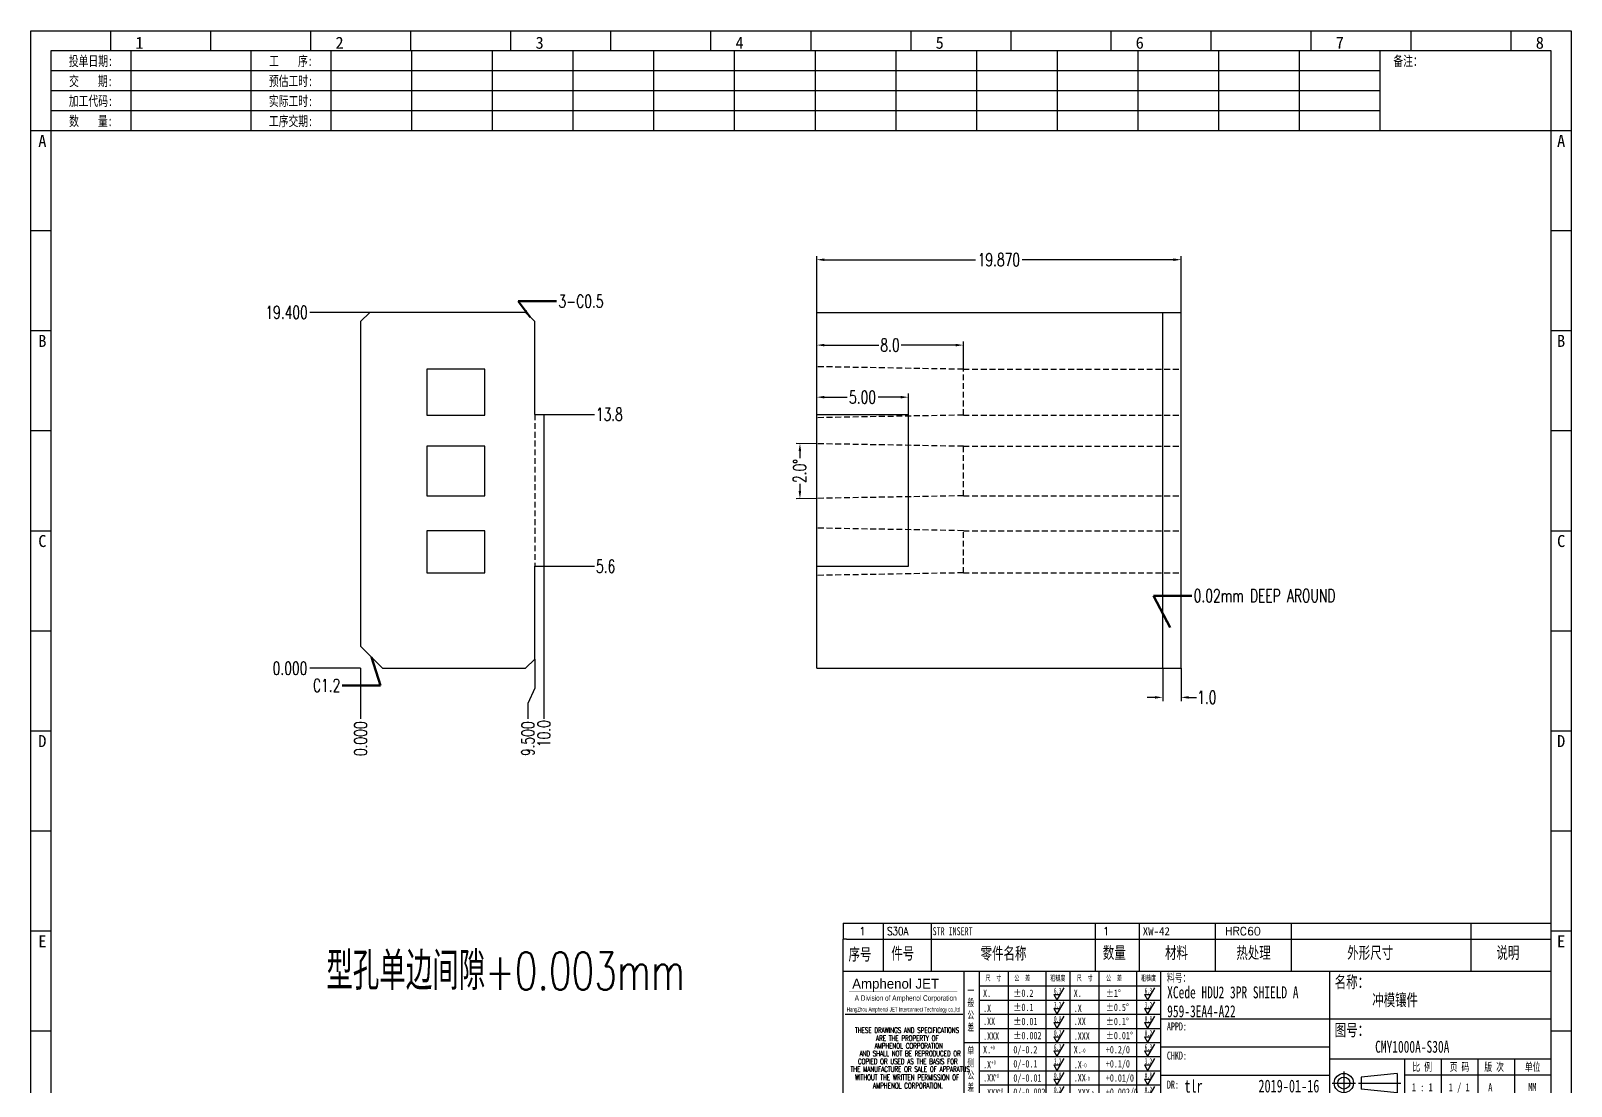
# Model space of a CAD drawing. Header units: millimetres. Extents: x -2852 to 5627, y -2271 to 1849.
# Drawn here: x -1594 to -1510, y -184.5 to -126.9 of the extents above; entities that cross this region are included whole.
import ezdxf
from ezdxf.enums import TextEntityAlignment as Align

# ---------------------------------------------------------------- set-up
doc = ezdxf.new("R2010")
doc.units = ezdxf.units.MM
doc.header["$PDSIZE"] = 3
doc.linetypes.add('DASHED2', pattern=[9.525, 6.35, -3.175])
for name, color, linetype in [('1', 7, 'Continuous'), ('11', 4, 'DASHED2'), ('41', 1, 'Continuous'), ('PUNCH', 1, 'Continuous')]:
    doc.layers.add(name, color=color, linetype=linetype)
doc.styles.add('CH', font='仿宋_GB2312_0.ttf')
doc.styles.add('jet01', font='simplex.shx', dxfattribs={"width": 0.7, "bigfont": 'hztxt.shx'})
doc.styles.add('jet02', font='simplex.shx', dxfattribs={"width": 0.7})
doc.styles.add('SIMPLEX', font='SIMPLEX')
doc.styles.get("Standard").update_dxf_attribs({"font": '仿宋_GB2312_0.ttf', "width": 0.7})
doc.styles.add('TEXTSTYLE_1', font='TRIUMB.TTF')
doc.styles.add('TEXTSTYLE_2', font='TRIUM.TTF')
doc.styles.add('tk', font='', dxfattribs={"width": 0.7})
doc.styles.add('tk 2', font='仿宋_GB2312_0.ttf', dxfattribs={"width": 0.65})
doc.styles.add('tk 4', font='simplex.shx', dxfattribs={"width": 0.65, "bigfont": 'bigfont.shx'})
doc.styles.get('tk').set_extended_font_data('NSimSun')
doc.dimstyles.new('jet02', dxfattribs={"dimtxt": 3.5, "dimasz": 2.1, "dimexe": 1, "dimexo": 0, "dimgap": 0.5, "dimtad": 0, "dimtoh": 1, "dimdec": 3, "dimzin": 9, "dimdsep": 46, "dimtxsty": 'jet02', "dimcen": 0, "dimclrt": 256, "dimazin": 2, "dimtfac": 1, "dimtdec": 3, "dimtofl": 0, "dimtmove": 0, "dimatfit": 1, "dimfxl": 0, "dimarcsym": 0})

# ---------------------------------------------------------------- blocks, each defined once
blk = doc.blocks.new('A3-N')
at = {"layer": '1', "color": 1}
for p, q in [((0, 0), (0, 296.73)), ((0, 296.73), (420, 296.73)), ((21.82, 291.27), (21.82, 296.73)), ((49.09, 291.27), (49.09, 296.73)), ((76.36, 291.27), (76.36, 296.73)), ((103.64, 291.27), (103.64, 296.73)), ((103.64, 291.27), (103.64, 296.73)), ((103.64, 291.27), (103.64, 296.73)), ((130.91, 291.27), (130.91, 296.73)), ((158.18, 291.27), (158.18, 296.73)), ((185.45, 291.27), (185.45, 296.73)), ((212.73, 291.27), (212.73, 296.73)), ((240, 291.27), (240, 296.73)), ((267.27, 291.27), (267.27, 296.73)), ((294.55, 291.27), (294.55, 296.73)), ((321.82, 291.27), (321.82, 296.73)), ((349.09, 291.27), (349.09, 296.73)), ((376.36, 291.27), (376.36, 296.73)), ((403.64, 291.27), (403.64, 296.73)), ((420, 296.73), (420, 1)), ((5.45, 269.45), (0, 269.45)), ((420, 269.45), (414.55, 269.45)), ((5.45, 242.18), (0, 242.18)), ((420, 242.18), (414.55, 242.18)), ((5.45, 214.91), (0, 214.91)), ((420, 214.91), (414.55, 214.91)), ((5.45, 187.64), (0, 187.64)), ((420, 187.64), (414.55, 187.64)), ((5.45, 160.36), (0, 160.36)), ((420, 160.36), (414.55, 160.36)), ((5.45, 133.09), (0, 133.09)), ((420, 133.09), (414.55, 133.09)), ((5.45, 105.82), (0, 105.82)), ((420, 105.82), (414.55, 105.82)), ((5.45, 78.55), (0, 78.55)), ((420, 78.55), (414.55, 78.55)), ((5.45, 51.27), (0, 51.27)), ((420, 51.27), (414.55, 51.27)), ((222.45, 49.09), (221.45, 49.09)), ((221.45, 49.09), (221.45, 40.36)), ((222.45, 49.09), (414.55, 49.09)), ((232.36, 49.09), (232.36, 40.36)), ((245.45, 49.09), (245.45, 40.36)), ((290.18, 49.09), (290.18, 40.36)), ((302.18, 49.09), (302.18, 40.36)), ((322.91, 49.09), (322.91, 40.36)), ((343.64, 49.09), (343.64, 40.36)), ((392.73, 40.36), (392.73, 49.09)), ((258.55, 40.36), (258.55, 5.44)), ((266.45, 40.36), (266.45, 5.44)), ((276.78, 40.36), (276.78, 5.45)), ((291.18, 40.36), (291.18, 5.45)), ((301.51, 40.37), (301.51, 5.46)), ((308.01, 40.36), (308.01, 5.45)), ((354.09, 40.36), (354.09, 5.45)), ((308.01, 32.39), (258.55, 32.39)), ((308.01, 28.54), (258.55, 28.54)), ((414.55, 27.27), (308.01, 27.27)), ((5.45, 24), (0, 24)), ((308.01, 24.69), (258.55, 24.69)), ((420, 24), (414.55, 24)), ((308.01, 16.99), (258.55, 16.99)), ((354.09, 19.63), (308.01, 19.63)), ((308.01, 13.14), (258.55, 13.14)), ((414.55, 16.36), (354.09, 16.36)), ((374.55, 16.36), (374.55, 5.45)), ((384.55, 16.36), (384.55, 5.45)), ((394.55, 16.36), (394.55, 5.45)), ((404.55, 16.36), (404.55, 5.45)), ((308.01, 9.29), (258.55, 9.29)), ((308.01, 11.99), (354.09, 11.99)), ((372.51, 12.49), (362.69, 11.5)), ((362.69, 11.5), (362.69, 8.23)), ((372.51, 12.49), (372.51, 7.25)), ((414.55, 12), (374.55, 12)), ((21.82, 0), (21.82, 5.45)), ((49.09, 0), (49.09, 5.45)), ((76.36, 0), (76.36, 5.45)), ((103.64, 0), (103.64, 5.45)), ((130.91, 0), (130.91, 5.45)), ((158.18, 0), (158.18, 5.45)), ((185.45, 0), (185.45, 5.45)), ((212.73, 0), (212.73, 5.45)), ((240, 0), (240, 5.45)), ((267.27, 0), (267.27, 5.45)), ((294.55, 0), (294.55, 5.45)), ((321.82, 0), (321.82, 5.45)), ((349.09, 0), (349.09, 5.45)), ((372.51, 7.25), (362.69, 8.23)), ((376.36, 0), (376.36, 5.45)), ((403.64, 0), (403.64, 5.45)), ((1, 0), (0, 0)), ((420, 0), (1, 0)), ((420, 0), (420, 1))]:
    blk.add_line(p, q, dxfattribs=at)
at = {"layer": '1'}
for p, q in [((414.55, 278.18), (414.55, 284.73)), ((221.45, 40.36), (221.45, 5.45)), ((221.45, 40.36), (414.55, 40.36)), ((221.45, 40.36), (414.55, 40.36)), ((254.41, 40.36), (254.41, 5.45)), ((283.28, 40.36), (283.28, 5.45)), ((308.01, 36.24), (258.55, 36.24)), ((222.08, 28.67), (254.12, 28.67)), ((308.01, 20.84), (254.41, 20.84))]:
    blk.add_line(p, q, dxfattribs=at)
at = {"layer": '1', "color": 1, "ltscale": 0.05}
for p, q in [((278.93, 34.04), (279.79, 32.56)), ((278.93, 34.04), (280.65, 34.04)), ((281.68, 35.84), (279.79, 32.56)), ((303.66, 34.05), (304.52, 32.56)), ((303.66, 34.05), (305.38, 34.05)), ((306.41, 35.84), (304.52, 32.56)), ((278.93, 30.19), (279.79, 28.71)), ((278.93, 30.19), (280.65, 30.19)), ((281.68, 31.99), (279.79, 28.71)), ((303.66, 30.2), (305.38, 30.2)), ((303.66, 30.2), (304.52, 28.71)), ((306.41, 31.99), (304.52, 28.71)), ((278.93, 26.34), (279.79, 24.86)), ((278.93, 26.34), (280.65, 26.34)), ((281.68, 28.14), (279.79, 24.86)), ((303.66, 26.35), (304.52, 24.86)), ((303.66, 26.35), (305.38, 26.35)), ((306.41, 28.14), (304.52, 24.86)), ((278.93, 22.49), (280.65, 22.49)), ((278.93, 22.49), (279.79, 21.01)), ((281.68, 24.29), (279.79, 21.01)), ((303.66, 22.5), (305.38, 22.5)), ((303.66, 22.5), (304.52, 21.01)), ((306.41, 24.29), (304.52, 21.01)), ((278.93, 18.66), (279.79, 17.17)), ((278.93, 18.66), (280.65, 18.66)), ((281.68, 20.45), (279.79, 17.17)), ((303.66, 18.66), (304.52, 17.18)), ((303.66, 18.66), (305.38, 18.66)), ((306.41, 20.46), (304.52, 17.18)), ((278.93, 14.81), (280.65, 14.81)), ((278.93, 14.81), (279.79, 13.32)), ((281.68, 16.6), (279.79, 13.32)), ((281.68, 12.75), (279.79, 9.47)), ((303.66, 14.81), (305.38, 14.81)), ((303.66, 14.81), (304.52, 13.33)), ((306.41, 16.61), (304.52, 13.33)), ((306.41, 12.76), (304.52, 9.48)), ((278.93, 10.96), (279.79, 9.47)), ((278.93, 10.96), (280.65, 10.96)), ((281.68, 8.9), (279.79, 5.62)), ((303.66, 10.96), (304.52, 9.48)), ((303.66, 10.96), (305.38, 10.96)), ((306.41, 8.91), (304.52, 5.63)), ((278.93, 7.11), (279.79, 5.62)), ((278.93, 7.11), (280.65, 7.11)), ((303.66, 7.11), (305.38, 7.11)), ((303.66, 7.11), (304.52, 5.63))]:
    blk.add_line(p, q, dxfattribs=at)
at = {"layer": '1', "color": 1, "ltscale": 0.1}
for p, q in [((358.01, 13.02), (358.01, 6.71)), ((354.86, 9.87), (361.17, 9.87)), ((362.03, 9.87), (373.54, 9.87))]:
    blk.add_line(p, q, dxfattribs=at)
at = {"layer": '1'}
blk.add_lwpolyline([(221.45, 5.45), (414.55, 5.45), (414.55, 291.27), (5.45, 291.27), (5.45, 5.45), (414.55, 5.45)], dxfattribs=at)
at = {"layer": '1', "color": 7, "linetype": 'Continuous', "const_width": 0.123}
blk.add_lwpolyline([(223.11, 34.74), (252.6, 34.76)], dxfattribs=at)
at = {"layer": '1', "color": 1}
for radius in [2.62, 1.64]:
    blk.add_circle((358.01, 9.87), radius, dxfattribs=at)
at = {"layer": '41'}
for p, q in [((27.27, 291.27), (27.27, 269.45)), ((60, 291.27), (60, 269.45)), ((81.82, 291.27), (81.82, 269.45)), ((103.82, 291.27), (103.82, 269.45)), ((125.82, 291.27), (125.82, 269.45)), ((147.82, 291.27), (147.82, 269.45)), ((169.82, 291.27), (169.82, 269.45)), ((191.82, 291.27), (191.82, 269.45)), ((213.82, 291.27), (213.82, 269.45)), ((235.82, 291.27), (235.82, 269.45)), ((257.82, 291.27), (257.82, 269.45)), ((279.82, 291.27), (279.82, 269.45)), ((301.82, 291.27), (301.82, 269.45)), ((323.82, 291.27), (323.82, 269.45)), ((345.82, 291.27), (345.82, 269.45)), ((367.82, 291.27), (367.82, 269.45)), ((367.82, 285.82), (5.45, 285.82)), ((367.82, 280.36), (5.45, 280.36)), ((367.82, 274.91), (5.45, 274.91)), ((414.55, 269.45), (5.45, 269.45))]:
    blk.add_line(p, q, dxfattribs=at)
at = {"layer": '1', "color": 1}
for s, p in [('1', (29.64, 295.11)), ('2', (84.18, 295.11)), ('3', (138.73, 295.11)), ('4', (193.27, 295.11)), ('5', (247.82, 295.11)), ('6', (302.36, 295.11)), ('7', (356.91, 295.11)), ('8', (411.45, 295.11)), ('1', (30.53, 4.11)), ('2', (85.08, 4.11)), ('3', (139.62, 4.11)), ('4', (194.17, 4.11)), ('5', (248.72, 4.11)), ('6', (303.26, 4.11)), ('7', (357.81, 4.11)), ('8', (412.35, 4.11))]:
    blk.add_text(s, height=3.27, dxfattribs=at).set_placement(p, align=Align.TOP_CENTER)
at = {"layer": '1', "style": 'tk', "width": 0.7}
for s, p in [('投单日期:', (16.36, 288.55)), ('工    序:', (70.91, 288.55)), ('备注：', (375.51, 288.55)), ('交    期:', (16.36, 283.09)), ('预估工时:', (70.91, 283.09)), ('加工代码:', (16.36, 277.64)), ('实际工时:', (70.91, 277.64)), ('数    量:', (16.36, 272.18)), ('工序交期:', (70.91, 272.18))]:
    blk.add_text(s, height=2.727, dxfattribs=at).set_placement(p, align=Align.MIDDLE)
at = {"layer": '1', "color": 1}
for s, p in [('A', (2.04, 268.36)), ('B', (2.04, 213.82)), ('C', (2.04, 159.27)), ('D', (2.04, 104.73)), ('E', (2.04, 50.18))]:
    blk.add_text(s, height=3.27, dxfattribs=at).set_placement(p, align=Align.TOP_LEFT)
for s, p in [('A', (418.37, 268.36)), ('B', (418.37, 213.82)), ('C', (418.37, 159.27)), ('D', (418.37, 104.73)), ('E', (418.37, 50.18))]:
    blk.add_text(s, height=3.27, dxfattribs=at).set_placement(p, align=Align.TOP_RIGHT)
at = {"layer": '1', "color": 1, "style": 'tk 2', "width": 0.7}
for s, height, p in [('序号', 3.273, (222.96, 43.34)), ('件号', 3.273, (234.62, 43.61)), ('零件名称', 3.273, (258.97, 43.61)), ('数量', 3.273, (292.3, 43.78)), ('材料', 3.273, (309.27, 43.78)), ('热处理', 3.273, (328.71, 43.78)), ('外形尺寸', 3.273, (358.94, 43.78)), ('说明', 3.273, (399.61, 43.78)), ('料号：', 2.182, (309.77, 37.46)), ('名称：', 3.273, (355.52, 35.79)), ('图号：', 3.273, (355.52, 22.7)), ('比 例', 2.182, (376.69, 13.18)), ('页 码', 2.182, (386.85, 13.18)), ('版 次', 2.182, (396.31, 13.18)), ('单位', 2.182, (407.35, 13.18))]:
    blk.add_text(s, height=height, dxfattribs=at).set_placement(p)
at = {"layer": '1', "color": 7, "linetype": 'Continuous', "style": 'TEXTSTYLE_1'}
blk.add_text('Amphenol JET', height=2.7, dxfattribs=at).set_placement((223.96, 35.61))
at = {"layer": '1', "color": 7, "linetype": 'Continuous'}
for s, height, style, width, p in [('A Division of Amphenol Corporation', 1.5, 'TEXTSTYLE_2', 0.7, (224.64, 32.29)), ('HangZhou Amphenol JET Interconnect Technology co.,ltd ', 1.2, 'TEXTSTYLE_2', 0.6, (222.47, 29.36)), ('THESE DRAWINGS AND SPECIFICATIONS', 1.5, 'tk 4', 0.6, (224.73, 23.52)), ('ARE THE PROPERTY OF', 1.5, 'tk 4', 0.6, (230.45, 21.35)), ('AND SHALL NOT BE REPRODUCED OR', 1.5, 'tk 4', 0.6, (225.95, 17.17)), ('AMPHENOL CORPORATION', 1.5, 'tk 4', 0.6, (230.04, 19.27)), ('THE MANUFACTURE OR SALE OF APPARATUS', 1.5, 'tk 4', 0.6, (223.5, 12.92)), ('COPIED OR USED AS THE BASIS FOR', 1.5, 'tk 4', 0.6, (225.54, 15.02)), ('WITHOUT THE WRITTEN PERMISSION OF', 1.5, 'tk 4', 0.6, (224.73, 10.67)), ('AMPHENOL CORPORATION.', 1.5, 'tk 4', 0.6, (229.63, 8.4))]:
    blk.add_text(s, height=height, dxfattribs=dict(at, style=style, width=width)).set_placement(p)
at = {"layer": '1', "color": 1, "style": 'tk 2', "width": 0.7}
for s, p in [('X.', (259.64, 34.37)), ('%%P0.2', (267.9, 34.37)), ('X.', (284.37, 34.37)), ('%%P1%%D', (293.12, 34.37)), ('.X', (259.64, 30.28)), ('%%P0.1', (267.9, 30.52)), ('.X', (284.37, 30.28)), ('%%P0.5%%D', (293.12, 30.52)), ('.XX', (259.64, 26.71)), ('%%P0.01', (267.9, 26.67)), ('.XX', (284.37, 26.71)), ('%%P0.1%%D', (293.12, 26.67)), ('.XXX', (259.64, 22.68)), ('%%P0.002', (267.9, 22.82)), ('.XXX', (284.37, 22.68)), ('%%P0.01%%D', (293.12, 22.82)), ('X.', (259.64, 18.97)), ('0/-0.2', (267.9, 18.97)), ('X.', (284.37, 18.97)), ('+0.2/0', (293.12, 18.97)), ('.X', (259.64, 14.88)), ('0/-0.1', (267.9, 15.12)), ('.X', (284.37, 14.88)), ('+0.1/0', (293.12, 15.12)), ('.XX', (259.64, 11.31)), ('0/-0.01', (267.9, 11.27)), ('0/-0.002', (267.9, 7.42)), ('.XX', (284.37, 11.31)), ('+0.01/0', (293.12, 11.27)), ('+0.002/0', (293.12, 7.42)), ('.XXX', (259.64, 7.28)), ('.XXX', (284.37, 7.28))]:
    blk.add_text(s, height=2, dxfattribs=at).set_placement(p, align=Align.MIDDLE_LEFT)
at = {"layer": '1', "color": 1, "ltscale": 0.05, "style": 'tk 2', "width": 0.5}
for s, p in [('6.3', (279.01, 34.26)), ('6.3', (303.74, 34.27)), ('3.2', (279.01, 30.41)), ('3.2', (303.74, 30.42)), ('0.8', (279.01, 26.56)), ('0.8', (303.74, 26.57)), ('0.2', (279.01, 22.71)), ('0.2', (303.74, 22.72)), ('6.3', (279.01, 18.87)), ('6.3', (303.74, 18.88)), ('3.2', (279.01, 15.02)), ('0.8', (279.01, 11.17)), ('3.2', (303.74, 15.03)), ('0.8', (303.74, 11.18)), ('0.2', (279.01, 7.32)), ('0.2', (303.74, 7.33))]:
    blk.add_text(s, height=1.6, dxfattribs=at).set_placement(p)
at = {"layer": '1', "style": 'tk 2', "width": 0.7}
for s, p in [('APPD:', (309.77, 24.21)), ('CHKD:', (309.77, 16.27)), ('DR:', (309.77, 8.35))]:
    blk.add_text(s, height=2.182, dxfattribs=at).set_placement(p)
at = {"layer": '1', "color": 7, "style": 'tk 2', "width": 0.7}
blk.add_text('MM', height=2.182, dxfattribs=at).set_placement((408.31, 7.75))
at = {"layer": '1', "color": 1, "ltscale": 0.05, "char_height": 1.5, "width": 6.3627, "attachment_point": 1, "style": 'tk 2'}
for s, insert in [('尺  寸', (260.31, 39.25)), ('公  差', (268.17, 39.25)), ('粗糙度', (277.98, 39.25)), ('尺  寸', (285.2, 39.25)), ('公  差', (293.18, 39.25)), ('粗糙度', (302.71, 39.26))]:
    blk.add_mtext(s, dxfattribs=dict(at, insert=insert))
at = {"layer": '1', "ltscale": 0.05, "char_height": 2, "width": 2.5195, "attachment_point": 1, "style": 'tk 2'}
for s, insert in [('一般公差', (255.39, 36.11)), ('单侧公差', (255.39, 19.71))]:
    blk.add_mtext(s, dxfattribs=dict(at, insert=insert))
at = {"layer": '1', "color": 1, "ltscale": 0.05, "char_height": 1.2, "width": 5.1396, "attachment_point": 1, "line_spacing_factor": 0.8, "style": 'tk 2'}
for s, insert in [('+0', (261.58, 20.13)), ('-0', (286.31, 19.33)), ('+0', (261.88, 16.09)), ('-0', (286.61, 15.29)), ('+0', (262.79, 12.45)), ('+0', (263.87, 8.44)), ('-0', (287.51, 11.65)), ('-0', (288.59, 7.64))]:
    blk.add_mtext(s, dxfattribs=dict(at, insert=insert))
at = {"layer": '1', "style": 'tk 2', "width": 0.7}
for tag, p in [('PATR-NO1', (309.84, 32.96)), ('TITLE', (365.74, 30.9)), ('PATR-NO2', (309.84, 27.81)), ('DWG-NO:', (366.54, 18.14))]:
    blk.add_attdef(tag, p, '', height=3.27, dxfattribs=at)
at = {"layer": '1', "color": 1, "style": 'tk 2', "width": 0.7}
for tag, p in [('DRAW', (314.55, 7.27)), ('DATE', (334.72, 7.32))]:
    blk.add_attdef(tag, p, '', height=3.49, dxfattribs=at)
at = {"layer": '1', "style": 'tk 2', "width": 0.7}
for tag, p in [('SCALE', (376.55, 8.73)), ('SHEET', (386.6, 8.72)), ('REV', (397.38, 8.73))]:
    blk.add_attdef(tag, text='', height=2.18, dxfattribs=at).set_placement(p, align=Align.MIDDLE_LEFT)
blk = doc.blocks.new('FB3')
at = {"layer": '1', "color": 1}
for p, q in [((0, 4.36), (193.09, 4.36)), ((0, 4.36), (0, 0)), ((10.91, 4.36), (10.91, 0)), ((24, 4.36), (24, 0)), ((68.73, 4.36), (68.73, 0)), ((80.73, 4.36), (80.73, 0)), ((101.45, 4.36), (101.45, 0)), ((122.18, 4.36), (122.18, 0)), ((171.27, 0), (171.27, 4.36))]:
    blk.add_line(p, q, dxfattribs=at)
at = {"layer": '1'}
for tag, style, p in [('ITEM', 'SIMPLEX', (4.36, 2.18)), ('PARTNO', 'SIMPLEX', (12, 2.18)), ('QTY', 'SIMPLEX', (74.18, 2.18)), ('MATL', 'CH', (81.72, 2.18)), ('FINISH', 'SIMPLEX', (104.17, 2.18)), ('SPEC', 'SIMPLEX', (130.91, 2.18)), ('REMARK', 'SIMPLEX', (174.06, 2.18))]:
    blk.add_attdef(tag, text='', height=2.18, dxfattribs=dict(at, style=style)).set_placement(p, align=Align.MIDDLE_LEFT)
at = {"layer": '1', "style": 'tk', "width": 0.7}
blk.add_attdef('DIE', text='', height=2.18, dxfattribs=at).set_placement((24.43, 2.18), align=Align.MIDDLE_LEFT)
blk = doc.blocks.new('*D1520')
at = {"layer": '41', "ltscale": 0.05}
blk.add_line((-660.769, -2614.096), (-663.535, -2614.096), dxfattribs=at)
at = {"layer": 'Defpoints', "color": 0, "ltscale": 0.05}
for p in [(-663.535, -2614.096), (-660.769, -2614.096), (-660.769, -2614.096)]:
    blk.add_point(p, dxfattribs=at)
at = {"layer": '41', "ltscale": 0.05, "insert": (-664.615, -2614.096), "char_height": 0.7, "attachment_point": 5, "style": 'jet02'}
blk.add_mtext('0.000', dxfattribs=at)
blk = doc.blocks.new('*D1521')
at = {"layer": '41', "ltscale": 0.05}
blk.add_line((-660.269, -2594.696), (-663.535, -2594.696), dxfattribs=at)
at = {"layer": 'Defpoints', "color": 0, "ltscale": 0.05}
for p in [(-663.535, -2594.696), (-660.269, -2594.696), (-660.769, -2614.096)]:
    blk.add_point(p, dxfattribs=at)
at = {"layer": '41', "ltscale": 0.05, "insert": (-664.801, -2594.696), "char_height": 0.7, "attachment_point": 5, "style": 'jet02'}
blk.add_mtext('19.400', dxfattribs=at)
blk = doc.blocks.new('*D1522')
at = {"layer": '41', "ltscale": 0.05}
blk.add_line((-650.769, -2608.536), (-648.003, -2608.536), dxfattribs=at)
at = {"layer": 'Defpoints', "color": 0, "ltscale": 0.05}
for p in [(-650.769, -2608.536), (-648.003, -2608.536), (-660.769, -2614.096)]:
    blk.add_point(p, dxfattribs=at)
at = {"layer": '41', "ltscale": 0.05, "insert": (-647.401, -2608.536), "char_height": 0.7, "attachment_point": 5, "style": 'jet02'}
blk.add_mtext('5.6', dxfattribs=at)
blk = doc.blocks.new('*D1523')
at = {"layer": '41', "ltscale": 0.05}
blk.add_line((-650.769, -2600.256), (-648.003, -2600.256), dxfattribs=at)
at = {"layer": 'Defpoints', "color": 0, "ltscale": 0.05}
for p in [(-650.769, -2600.256), (-648.003, -2600.256), (-660.769, -2614.096)]:
    blk.add_point(p, dxfattribs=at)
at = {"layer": '41', "ltscale": 0.05, "insert": (-647.203, -2600.256), "char_height": 0.7, "attachment_point": 5, "style": 'jet02'}
blk.add_mtext('13.8', dxfattribs=at)
blk = doc.blocks.new('*D1524')
at = {"layer": '41', "ltscale": 0.05}
blk.add_line((-660.769, -2614.096), (-660.769, -2616.862), dxfattribs=at)
at = {"layer": 'Defpoints', "color": 0, "ltscale": 0.05}
for p in [(-660.769, -2614.096), (-660.769, -2614.096), (-660.769, -2616.862)]:
    blk.add_point(p, dxfattribs=at)
at = {"layer": '41', "ltscale": 0.05, "insert": (-660.769, -2617.942), "char_height": 0.7, "attachment_point": 5, "rotation": 90, "style": 'jet02'}
blk.add_mtext('0.000', dxfattribs=at)
blk = doc.blocks.new('*D1525')
at = {"layer": '41', "ltscale": 0.05}
for p, q in [((-651.269, -2613.596), (-651.269, -2615.182)), ((-651.269, -2615.182), (-651.644, -2616.022)), ((-651.644, -2616.022), (-651.644, -2616.862))]:
    blk.add_line(p, q, dxfattribs=at)
at = {"layer": 'Defpoints', "color": 0, "ltscale": 0.05}
for p in [(-651.269, -2613.596), (-660.769, -2614.096), (-651.644, -2616.862)]:
    blk.add_point(p, dxfattribs=at)
at = {"layer": '41', "ltscale": 0.05, "insert": (-651.644, -2617.942), "char_height": 0.7, "attachment_point": 5, "rotation": 90, "style": 'jet02'}
blk.add_mtext('9.500', dxfattribs=at)
blk = doc.blocks.new('*D1526')
at = {"layer": '41', "ltscale": 0.05}
blk.add_line((-650.769, -2608.536), (-650.769, -2616.862), dxfattribs=at)
at = {"layer": 'Defpoints', "color": 0, "ltscale": 0.05}
for p in [(-650.769, -2608.536), (-660.769, -2614.096), (-650.769, -2616.862)]:
    blk.add_point(p, dxfattribs=at)
at = {"layer": '41', "ltscale": 0.05, "insert": (-650.769, -2617.662), "char_height": 0.7, "attachment_point": 5, "rotation": 90, "style": 'jet02'}
blk.add_mtext('10.0', dxfattribs=at)
blk = doc.blocks.new('*D1527')
at = {"layer": '41', "ltscale": 0.05}
for p, q in [((-635.894, -2594.696), (-635.894, -2591.622)), ((-635.474, -2591.822), (-627.225, -2591.822)), ((-616.444, -2591.822), (-624.692, -2591.822)), ((-616.024, -2594.696), (-616.024, -2591.622))]:
    blk.add_line(p, q, dxfattribs=at)
for points in [[(-635.474, -2591.752), (-635.474, -2591.892), (-635.894, -2591.822)], [(-616.444, -2591.752), (-616.444, -2591.892), (-616.024, -2591.822)]]:
    blk.add_solid(points, dxfattribs=at)
at = {"layer": 'Defpoints', "color": 0, "ltscale": 0.05}
for p in [(-635.894, -2591.822), (-635.894, -2594.696), (-616.024, -2594.696)]:
    blk.add_point(p, dxfattribs=at)
at = {"layer": '41', "ltscale": 0.05, "insert": (-625.959, -2591.822), "char_height": 0.7, "attachment_point": 5, "style": 'jet02'}
blk.add_mtext('19.870', dxfattribs=at)
blk = doc.blocks.new('*D1528')
at = {"layer": '41', "ltscale": 0.05}
for p, q in [((-635.894, -2600.256), (-635.894, -2599.116)), ((-635.474, -2599.316), (-634.24, -2599.316)), ((-631.314, -2599.316), (-632.547, -2599.316)), ((-630.894, -2600.256), (-630.894, -2599.116))]:
    blk.add_line(p, q, dxfattribs=at)
for points in [[(-635.474, -2599.246), (-635.474, -2599.386), (-635.894, -2599.316)], [(-631.314, -2599.246), (-631.314, -2599.386), (-630.894, -2599.316)]]:
    blk.add_solid(points, dxfattribs=at)
at = {"layer": 'Defpoints', "color": 0, "ltscale": 0.05}
for p in [(-635.894, -2599.316), (-635.894, -2600.256), (-630.894, -2600.256)]:
    blk.add_point(p, dxfattribs=at)
at = {"layer": '41', "ltscale": 0.05, "insert": (-633.394, -2599.316), "char_height": 0.7, "attachment_point": 5, "style": 'jet02'}
blk.add_mtext('5.00', dxfattribs=at)
blk = doc.blocks.new('*D1529')
at = {"layer": '41', "ltscale": 0.05}
for p, q in [((-635.894, -2597.657), (-635.894, -2596.278)), ((-627.894, -2597.796), (-627.894, -2596.278)), ((-635.474, -2596.478), (-632.507, -2596.478)), ((-628.314, -2596.478), (-631.28, -2596.478))]:
    blk.add_line(p, q, dxfattribs=at)
for points in [[(-635.474, -2596.408), (-635.474, -2596.548), (-635.894, -2596.478)], [(-628.314, -2596.408), (-628.314, -2596.548), (-627.894, -2596.478)]]:
    blk.add_solid(points, dxfattribs=at)
at = {"layer": 'Defpoints', "color": 0, "ltscale": 0.05}
for p in [(-627.894, -2596.478), (-635.894, -2597.657), (-627.894, -2597.796)]:
    blk.add_point(p, dxfattribs=at)
at = {"layer": '41', "ltscale": 0.05, "insert": (-631.894, -2596.478), "char_height": 0.7, "attachment_point": 5, "style": 'jet02'}
blk.add_mtext('8.0', dxfattribs=at)
blk = doc.blocks.new('*D1530')
at = {"layer": '41', "ltscale": 0.05}
for p, q in [((-635.894, -2601.857), (-637.005, -2601.837)), ((-635.894, -2604.836), (-637.005, -2604.855))]:
    blk.add_line(p, q, dxfattribs=at)
for start, end in [(179.27895, 179.53839), (180.46161, 180.72105)]:
    blk.add_arc((-550.552, -2603.346), 86.266, start, end, dxfattribs=at)
for points in [[(-636.881, -2602.26), (-636.741, -2602.262), (-636.805, -2601.841)], [(-636.741, -2604.431), (-636.881, -2604.433), (-636.805, -2604.852)]]:
    blk.add_solid(points, dxfattribs=at)
at = {"layer": 'Defpoints', "color": 0, "ltscale": 0.05}
for p in [(-635.894, -2601.857), (-627.894, -2601.996), (-636.817, -2602.845), (-635.894, -2604.836), (-627.894, -2604.696)]:
    blk.add_point(p, dxfattribs=at)
at = {"layer": '41', "ltscale": 0.05, "insert": (-636.818, -2603.346), "char_height": 0.7, "attachment_point": 5, "rotation": 90, "style": 'jet02'}
blk.add_mtext('2.0°', dxfattribs=at)
blk = doc.blocks.new('*D1531')
at = {"layer": '41', "ltscale": 0.05}
for p, q in [((-617.024, -2614.096), (-617.024, -2615.886)), ((-616.024, -2614.096), (-616.024, -2615.886)), ((-617.444, -2615.686), (-617.864, -2615.686)), ((-615.604, -2615.686), (-615.184, -2615.686))]:
    blk.add_line(p, q, dxfattribs=at)
for points in [[(-617.444, -2615.616), (-617.444, -2615.756), (-617.024, -2615.686)], [(-615.604, -2615.616), (-615.604, -2615.756), (-616.024, -2615.686)]]:
    blk.add_solid(points, dxfattribs=at)
at = {"layer": 'Defpoints', "color": 0, "ltscale": 0.05}
for p in [(-617.024, -2614.096), (-616.024, -2614.096), (-616.024, -2615.686)]:
    blk.add_point(p, dxfattribs=at)
at = {"layer": '41', "ltscale": 0.05, "insert": (-614.617, -2615.686), "char_height": 0.7, "attachment_point": 5, "style": 'jet02'}
blk.add_mtext('1.0', dxfattribs=at)

msp = doc.modelspace()

# ---------------------------------------------------------------- linework, layer by layer
at = {"layer": '1', "ltscale": 0.05}
for p, q in [((-1551.1013, -142.2666), (-1531.2313, -142.2666)), ((-1551.1013, -161.6666), (-1551.1013, -142.2666)), ((-1531.2313, -161.6666), (-1531.2313, -142.2666)), ((-1566.4765, -147.8266), (-1565.9765, -147.8266)), ((-1565.9765, -147.8266), (-1565.9765, -156.1066)), ((-1551.1013, -147.8266), (-1546.1013, -147.8266)), ((-1546.1013, -156.1066), (-1546.1013, -147.8266)), ((-1566.4765, -156.1066), (-1565.9765, -156.1066)), ((-1551.1013, -156.1066), (-1546.1013, -156.1066)), ((-1551.1013, -161.6666), (-1531.2313, -161.6666))]:
    msp.add_line(p, q, dxfattribs=at)
at = {"layer": '1', "color": 3, "ltscale": 0.05}
msp.add_line((-1532.2313, -161.6666), (-1532.2313, -142.2666), dxfattribs=at)
at = {"layer": '1', "ltscale": 0.05}
msp.add_lwpolyline([(-1566.4765, -147.8266), (-1566.4765, -142.7666), (-1566.9765, -142.2666), (-1575.4765, -142.2666), (-1575.9765, -142.7666), (-1575.9765, -160.4666), (-1574.7765, -161.6666), (-1566.9765, -161.6666), (-1566.4765, -161.1666), (-1566.4765, -156.1066)], dxfattribs=at)
at = {"layer": '11', "ltscale": 0.05}
for p, q in [((-1543.1013, -145.3666), (-1551.1013, -145.2269)), ((-1543.1013, -145.3666), (-1531.2313, -145.3666)), ((-1543.1013, -147.8666), (-1543.1013, -145.3666)), ((-1566.4765, -147.8266), (-1566.4765, -156.1066)), ((-1543.1013, -147.8666), (-1551.1013, -148.0062)), ((-1543.1013, -147.8666), (-1531.2313, -147.8666)), ((-1543.1013, -149.5666), (-1551.1013, -149.4269)), ((-1543.1013, -149.5666), (-1531.2313, -149.5666)), ((-1543.1013, -152.2666), (-1543.1013, -149.5666)), ((-1543.1013, -152.2666), (-1551.1013, -152.4062)), ((-1543.1013, -152.2666), (-1531.2313, -152.2666)), ((-1543.1013, -154.1666), (-1551.1013, -154.0269)), ((-1543.1013, -154.1666), (-1531.2313, -154.1666)), ((-1543.1013, -156.4666), (-1543.1013, -154.1666)), ((-1543.1013, -156.4666), (-1551.1013, -156.6062)), ((-1543.1013, -156.4666), (-1531.2313, -156.4666))]:
    msp.add_line(p, q, dxfattribs=at)
at = {"layer": 'PUNCH', "ltscale": 0.05}
for points in [[(-1569.2065, -147.8666), (-1569.2065, -145.3666), (-1572.3565, -145.3666), (-1572.3565, -147.8666)], [(-1569.2065, -152.2666), (-1569.2065, -149.5666), (-1572.3565, -149.5666), (-1572.3565, -152.2666)], [(-1569.2065, -156.4666), (-1569.2065, -154.1666), (-1572.3565, -154.1666), (-1572.3565, -156.4666)]]:
    msp.add_lwpolyline(points, close=True, dxfattribs=at)

# ---------------------------------------------------------------- block references
at = {"layer": '1', "ltscale": 0.05, "xscale": 0.2000000000000455, "yscale": 0.2000000000000455, "zscale": 0.2000000000000455}
msp.add_blockref('A3-N', (-1593.9569, -186.2581), dxfattribs=at).add_auto_attribs({'DWG-NO:': 'CMY1000A-S30A', 'TITLE': '冲模镶件', 'REV': 'A', 'SHEET': '1 / 1', 'DRAW': 'tlr', 'DATE': '2019-01-16', 'PATR-NO1': 'XCede HDU2 3PR SHIELD A', 'PATR-NO2': '959-3EA4-A22', 'SCALE': '1 : 1'})
at = {"layer": '1', "ltscale": 0.05}
ref = msp.add_blockref('FB3', (-1549.666, -176.4399), dxfattribs=dict(at, xscale=0.2000000000000455, yscale=0.2000000000000455, zscale=0.2000000000000455))
ref.add_attrib('PARTNO', 'S30A', dxfattribs={"height": 0.43636, "style": 'SIMPLEX', "width": 0.8}).set_placement((-1547.266, -176.0035), align=Align.MIDDLE_LEFT)
ref.add_attrib('ITEM', '1', dxfattribs={"height": 0.4364, "style": 'SIMPLEX'}).set_placement((-1548.7933, -176.0035), align=Align.MIDDLE_LEFT)
ref.add_attrib('DIE', 'STR INSERT', dxfattribs={"height": 0.43636, "style": 'tk', "width": 0.7}).set_placement((-1544.78, -176.0035), align=Align.MIDDLE_LEFT)
ref.add_attrib('QTY', '1', dxfattribs={"height": 0.4364, "style": 'SIMPLEX'}).set_placement((-1535.5061, -176.0035), align=Align.MIDDLE_LEFT)
ref.add_attrib('MATL', 'XW-42', dxfattribs={"height": 0.43636, "style": 'CH'}).set_placement((-1533.3228, -176.0035), align=Align.MIDDLE_LEFT)
ref.add_attrib('FINISH', 'HRC60', dxfattribs={"height": 0.43636, "style": 'SIMPLEX'}).set_placement((-1528.8315, -176.0035), align=Align.MIDDLE_LEFT)

# ---------------------------------------------------------------- texts
at = {"layer": '1', "ltscale": 0.05, "style": 'jet01', "width": 0.7}
msp.add_text('型孔单边间隙+0.003mm', height=2.064003, dxfattribs=at).set_placement((-1577.8438, -179.2043))
at = {"layer": '41', "ltscale": 0.05, "char_height": 0.7, "style": 'jet02'}
for s, insert, attachment_point in [('3-C0.5', (-1565.183, -141.6572), 4), ('0.02mm DEEP AROUND', (-1530.5395, -157.7138), 4), ('C1.2', (-1577.0792, -162.6039), 6)]:
    msp.add_mtext(s, dxfattribs=dict(at, insert=insert, attachment_point=attachment_point))

# ---------------------------------------------------------------- dimensions: what is measured, and where the dimension line sits
at = {"layer": '41', "ltscale": 0.05}
for base, p1, p2, override, picture, middle in [((-1551.1013, -139.3922), (-1531.2313, -142.2666), (-1551.1013, -142.2666), {"dimscale": 0.2, "dimtoh": 0, "dimzin": 1, "dimclrd": 256, "dimclre": 256, "dimadec": 3, "dimazin": 0, "dimatfit": 3, "dimlwd": 65535, "dimlwe": 65535}, '*D1527', (-1541.1663, -139.3922)), ((-1543.1013, -144.0486), (-1551.1013, -145.2269), (-1543.1013, -145.3666), {"dimscale": 0.2, "dimtoh": 0, "dimdec": 1, "dimzin": 1, "dimclrd": 256, "dimclre": 256, "dimadec": 1, "dimazin": 0, "dimatfit": 3, "dimlwd": 65535, "dimlwe": 65535}, '*D1529', (-1547.1013, -144.0486)), ((-1551.1013, -146.886), (-1546.1013, -147.8266), (-1551.1013, -147.8266), {"dimscale": 0.2, "dimtoh": 0, "dimdec": 2, "dimzin": 1, "dimclrd": 256, "dimclre": 256, "dimazin": 0, "dimatfit": 3, "dimlwd": 65535, "dimlwe": 65535}, '*D1528', (-1548.6013, -146.886)), ((-1531.2313, -163.2566), (-1532.2313, -161.6666), (-1531.2313, -161.6666), {"dimscale": 0.2, "dimtoh": 0, "dimdec": 1, "dimzin": 1, "dimclrd": 256, "dimclre": 256, "dimadec": 1, "dimazin": 0, "dimatfit": 3, "dimlwd": 65535, "dimlwe": 65535}, '*D1531', (-1529.8246, -163.2566))]:
    dim = msp.add_linear_dim(base=base, p1=p1, p2=p2, dimstyle='jet02', override=override, dxfattribs=at)
    dim.commit()
    dim.dimension.update_dxf_attribs({"geometry": picture, "text_midpoint": middle, "insert": (-915.2077, 2452.4298)})
for feature_location, offset, dtype, origin, override, picture, middle, set_off in [((-1575.4765, -142.2666), (-3.2658, 0), 0, (-1575.9765, -161.6666), {"dimscale": 0.2, "dimtoh": 0, "dimzin": 1, "dimclrd": 256, "dimclre": 256, "dimadec": 3, "dimazin": 0, "dimatfit": 3, "dimlwd": 65535, "dimlwe": 65535}, '*D1521', (-1580.009, -142.2666), (-915.2077, 2452.4298)), ((-1565.9765, -147.8266), (2.7658, 0), 0, (-1575.9765, -161.6666), {"dimscale": 0.2, "dimtoh": 0, "dimdec": 1, "dimzin": 1, "dimclrd": 256, "dimclre": 256, "dimadec": 1, "dimazin": 0, "dimatfit": 3, "dimlwd": 65535, "dimlwe": 65535}, '*D1523', (-1562.4107, -147.8266), (-915.2077, 2452.4298)), ((-1565.9765, -156.1066), (2.7658, 0), 0, (-1575.9765, -161.6666), {"dimscale": 0.2, "dimtoh": 0, "dimdec": 1, "dimzin": 1, "dimclrd": 256, "dimclre": 256, "dimadec": 1, "dimazin": 0, "dimatfit": 3, "dimlwd": 65535, "dimlwe": 65535}, '*D1522', (-1562.609, -156.1066), (-915.2077, 2452.4298)), ((-1565.9765, -156.1066), (0, -8.3258), 1, (-1575.9765, -161.6666), {"dimscale": 0.2, "dimtoh": 0, "dimdec": 1, "dimzin": 1, "dimclrd": 256, "dimclre": 256, "dimadec": 1, "dimazin": 0, "dimatfit": 3, "dimlwd": 65535, "dimlwe": 65535}, '*D1526', (-1565.9765, -165.2324), (-915.2077, 2452.4298)), ((-1575.9765376273, -161.6665637756), (-2.7658429001, 0), 0, (-1575.9765376273, -161.6665637756), {"dimscale": 0.2, "dimtoh": 0, "dimzin": 1, "dimclrd": 256, "dimclre": 256, "dimadec": 3, "dimazin": 0, "dimatfit": 3, "dimlwd": 65535, "dimlwe": 65535}, '*D1520', (-1579.8223805274, -161.6665637756), (-915.2077048823, 2452.4298167741)), ((-1566.4765, -161.1666), (-0.375, -3.2658), 1, (-1575.9765, -161.6666), {"dimscale": 0.2, "dimtoh": 0, "dimzin": 1, "dimclrd": 256, "dimclre": 256, "dimadec": 3, "dimazin": 0, "dimatfit": 3, "dimlwd": 65535, "dimlwe": 65535}, '*D1525', (-1566.8515, -165.5124), (-915.2077, 2452.4298)), ((-1575.9765376273, -161.6665637756), (0, -2.7658429001), 1, (-1575.9765376273, -161.6665637756), {"dimscale": 0.2, "dimtoh": 0, "dimzin": 1, "dimclrd": 256, "dimclre": 256, "dimadec": 3, "dimazin": 0, "dimatfit": 3, "dimlwd": 65535, "dimlwe": 65535}, '*D1524', (-1575.9765376273, -165.5124066758), (-915.2077048823, 2452.4298167741))]:
    dim = msp.add_ordinate_dim(feature_location=feature_location, offset=offset, dtype=dtype, origin=origin, dimstyle='jet02', override=override, dxfattribs=at)
    dim.commit()
    dim.dimension.update_dxf_attribs({"geometry": picture, "text_midpoint": middle, "insert": set_off})
dim = msp.add_angular_dim_2l(base=(-1552.0243, -150.4147), line1=((-1543.1013, -152.2666), (-1551.1013, -152.4062)), line2=((-1543.1013, -149.5666), (-1551.1013, -149.4269)), dimstyle='jet02', override={"dimscale": 0.2, "dimtoh": 0, "dimdec": 1, "dimzin": 1, "dimclrd": 256, "dimclre": 256, "dimadec": 1, "dimazin": 0, "dimatfit": 3, "dimlwd": 65535, "dimlwe": 65535}, dxfattribs=at)
dim.commit()
dim.dimension.update_dxf_attribs({"geometry": '*D1530', "text_midpoint": (-1552.0258, -150.9166), "insert": (-915.2077, 2452.4298)})

# ---------------------------------------------------------------- leaders
at = {"layer": '41', "ltscale": 0.05, "annotation_type": 0, "has_hookline": 1}
for points, override, hookline_direction, text_width in [([(-1566.7265, -142.5166), (-1567.383, -141.6572), (-1565.283, -141.6572)], {"dimscale": 0.2, "dimtoh": 0, "dimdec": 1, "dimzin": 1, "dimclrd": 256, "dimclre": 256, "dimadec": 1, "dimazin": 0, "dimatfit": 3, "dimlwd": 65535, "dimlwe": 65535}, 0, 2.59), ([(-1531.8321, -159.4505), (-1532.7395, -157.7138), (-1530.6395, -157.7138)], {"dimscale": 0.2, "dimtoh": 0, "dimdec": 1, "dimzin": 1, "dimclrd": 256, "dimclre": 256, "dimadec": 1, "dimazin": 0, "dimatfit": 3, "dimlwd": 65535, "dimlwe": 65535}, 0, 8.6567), ([(-1575.3765, -161.0666), (-1574.8792, -162.6039), (-1576.9792, -162.6039)], {"dimscale": 0.2, "dimtoh": 0, "dimzin": 1, "dimclrd": 256, "dimclre": 256, "dimadec": 3, "dimazin": 0, "dimatfit": 3, "dimlwd": 65535, "dimlwe": 65535}, 1, 1.4233)]:
    msp.add_leader(points, dimstyle='jet02', override=override, dxfattribs=dict(at, hookline_direction=hookline_direction, text_width=text_width))

doc.saveas('drawing.dxf')
